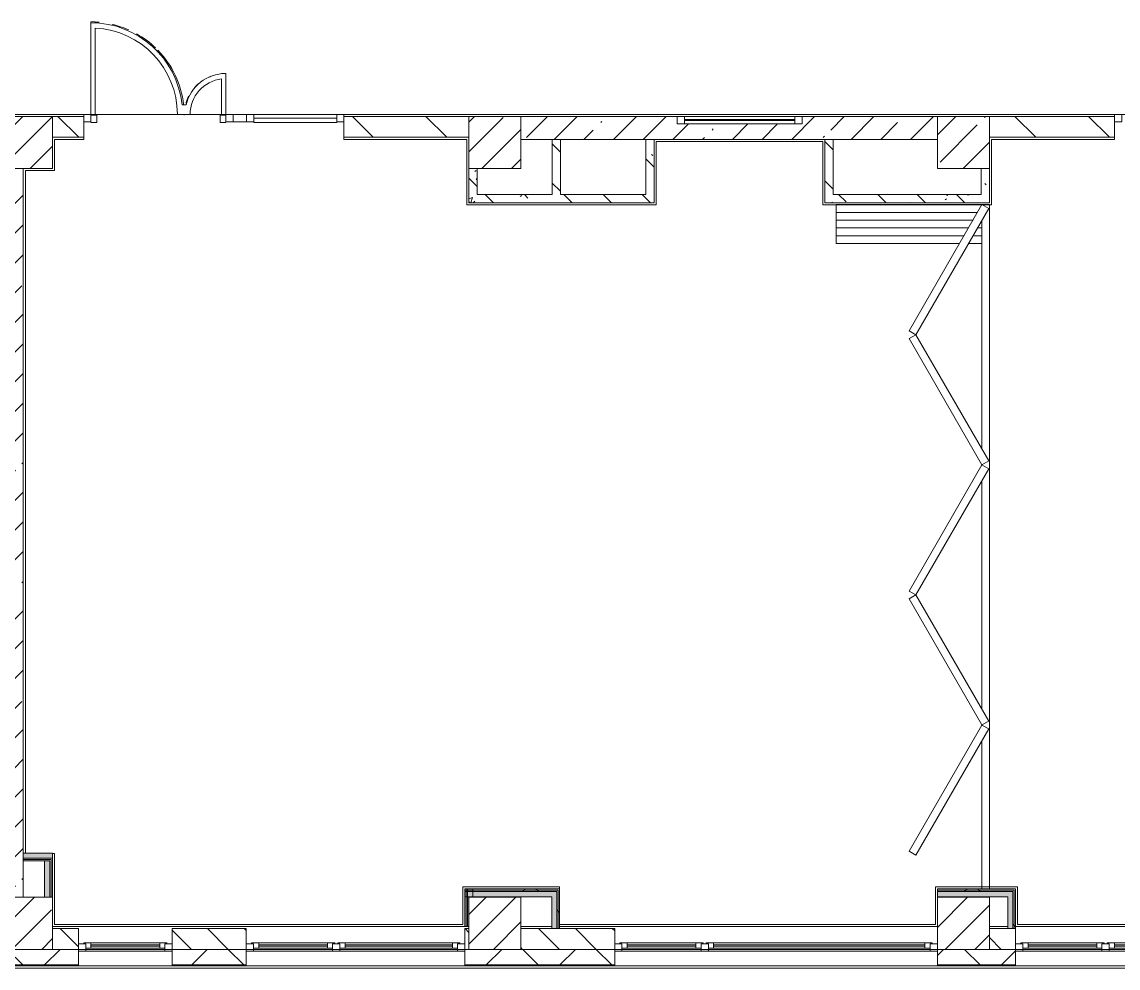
# Model space of a CAD drawing. Header units: millimetres. Extents: x 81368 to 286493, y -8553 to 29000.
# Drawn here: x 207100 to 217628, y -280 to 8808 of the extents above; entities that cross this region are included whole.
import ezdxf

# ---------------------------------------------------------------- set-up
doc = ezdxf.new("R2010")
doc.units = ezdxf.units.MM
for name, color, linetype, lineweight, true_color in [('A-DETL-GENF-7', 7, 'Continuous', 5, 0xaaaaaa), ('A-DOOR-6', 7, 'Continuous', 5, 0xaaaaaa), ('A-DOOR-FRAM-5', 7, 'Continuous', 5, 0xaaaaaa), ('A-FLOR-3', 7, 'Continuous', 5, 0xaaaaaa), ('I-WALL-4', 7, 'Continuous', 5, 0xe7e7e7), ('I-WALL-5', 7, 'Continuous', 9, 0xe7e7e7), ('I-WALL-8', 7, 'Continuous', 5, 0x787878)]:
    doc.layers.add(name, color=color, linetype=linetype, lineweight=lineweight, true_color=true_color)
for name, color, linetype, lineweight in [('A-GLAZ-2', 7, 'Continuous', 5), ('A-GLAZ-CURT-1', 7, 'Continuous', 5), ('A-GLAZ-CWMG-2', 7, 'Continuous', 5), ('A-WALL', 7, 'Continuous', 9), ('A-WALL-6', 7, 'Continuous', 5), ('I-WALL-6', 7, 'Continuous', 5), ('S-COLS-1', 7, 'Continuous', 5)]:
    doc.layers.add(name, color=color, linetype=linetype, lineweight=lineweight)
pattern_1 = [(45, (159482.88, 0), (-285.123, 285.123), []), (45, (159768, 0), (-285.123, 285.123), [504.031, -100.806, 16.764, -84.042])]
pattern_2 = [(135, (159482.9, 0), (-353.5534, -353.5534), [])]
pattern_3 = [(135, (159482.9, 0), (-377.171, -377.171), [533.4, -88.9, 17.78, -88.9]), (135, (159482.9, 376.94), (-377.171, -377.171), []), (50, (159482.9, 0), (637.6445, -55.7866), [66.675, -733.425]), (355, (159482.9, 0), (-123.3494, 668.699), [53.34, -586.74]), (100.451, (159536, -4.65), (514.299, 612.908), [56.665, -623.315]), (46.184, (159482.9, 177.8), (948.776, -147.15), [100.012, -1100.137]), (96.636, (159561.9, 165.5), (830.909, 865.997), [84.998, -934.973]), (351.184, (159482.9, 177.8), (830.918, 865.988), [80.01, -880.11]), (21, (159571.8, 133.35), (530.6506, -357.9283), [66.675, -733.425]), (326, (159571.8, 133.35), (216.308, 644.6585), [53.34, -586.74]), (71.451, (159616, 103.5), (746.9596, 286.724), [56.665, -623.315]), (37.5, (159482.88, 0), (10.8105, 295.9426), [16.764, -562.864, 16.764, -578.866, -588.962]), (37.5, (159482.88, 0), (10.8105, 295.9426), [-1175.258, 16.764, -572.198]), (7.5, (159482.88, 0), (233.8692, 350.6318), [16.764, -322.834, 16.764, -549.529, -224.472]), (7.5, (159482.88, 0), (233.8692, 350.6318), [-905.891, 16.764, -207.708]), (327.5, (159284.63, 0), (474.5678, -20.0513), [16.764, -205.486, 16.764, -676.656, -920.115]), (327.5, (159284.63, 0), (474.5678, -20.0513), [-915.67, 16.764, -903.351]), (317.5, (159195.73, 0), (518.4522, 88.9934), [16.764, -272.161, 16.764, -443.738, -653.415]), (317.5, (159195.73, 0), (518.4522, 88.9934), [-749.427, 16.764, -636.651])]
pattern_4 = [(45, (159482.9, 0), (-530.33, 530.33), []), (135, (159482.9, 0), (-530.33, -530.33), [])]

# ---------------------------------------------------------------- blocks, each defined once
blk = doc.blocks.new('BSC_Колонна _Прямоугольная - 500х500-V30-1_2_3_птичка')
at = {"layer": 'S-COLS-1'}
h = blk.add_hatch(dxfattribs=at)
h.set_pattern_fill('FP_73', color=256, style=0, pattern_type=2)
h.set_pattern_definition([(45, (-47660, -7650), (-285.123, 285.123), []), (45, (-47374.88, -7650), (-285.123, 285.123), [504.031, -100.806, 16.764, -84.042])])
h.paths.add_polyline_path([(-250, -250), (250, -250), (250, 250), (-250, 250), (-250, -105)])
for p, q in [((250, 250), (-250, 250)), ((-250, 250), (-250, -250)), ((250, -250), (250, 250)), ((-250, -250), (250, -250))]:
    blk.add_line(p, q, dxfattribs=at)
blk = doc.blocks.new('BSC_Колонна _Прямоугольная - 500х500-V31-1_2_3_птичка')
at = {"layer": 'S-COLS-1'}
h = blk.add_hatch(dxfattribs=at)
h.set_pattern_fill('FP_74', color=256, style=0, pattern_type=2)
h.set_pattern_definition([(45, (-52160, -7650), (-285.123, 285.123), []), (45, (-51874.88, -7650), (-285.123, 285.123), [504.031, -100.806, 16.764, -84.042])])
h.paths.add_polyline_path([(250, -250), (250, 250), (-250, 250), (-250, -250)])
for p, q in [((250, 250), (-250, 250)), ((-250, 250), (-250, -250)), ((250, -250), (250, 250)), ((-250, -250), (250, -250))]:
    blk.add_line(p, q, dxfattribs=at)
blk = doc.blocks.new('BSC_Колонна _Прямоугольная - 500х500-V37-1_2_3_птичка')
at = {"layer": 'S-COLS-1'}
h = blk.add_hatch(dxfattribs=at)
h.set_pattern_fill('FP_80', color=256, style=0, pattern_type=2)
h.set_pattern_definition([(45, (-47660, -150), (-285.123, 285.123), []), (45, (-47374.88, -150), (-285.123, 285.123), [504.031, -100.806, 16.764, -84.042])])
h.paths.add_polyline_path([(250, -250), (250, 250), (-250, 250), (-250, -250)])
for p, q in [((250, 250), (-250, 250)), ((-250, 250), (-250, -250)), ((250, -250), (250, 250)), ((-250, -250), (250, -250))]:
    blk.add_line(p, q, dxfattribs=at)
blk = doc.blocks.new('BSC_Колонна _Прямоугольная - 500х500-V38-1_2_3_птичка')
at = {"layer": 'S-COLS-1'}
h = blk.add_hatch(dxfattribs=at)
h.set_pattern_fill('FP_81', color=256, style=0, pattern_type=2)
h.set_pattern_definition([(45, (-52160, -150), (-285.123, 285.123), []), (45, (-51874.88, -150), (-285.123, 285.123), [504.031, -100.806, 16.764, -84.042])])
h.paths.add_polyline_path([(-250, -250), (250, -250), (250, 250), (-250, 250), (-250, -245)])
for p, q in [((250, 250), (-250, 250)), ((-250, 250), (-250, -250)), ((250, -250), (250, 250)), ((-250, -250), (250, -250))]:
    blk.add_line(p, q, dxfattribs=at)
blk = doc.blocks.new('120_Окно_СКБ_1Ст - 120_Окно_СКБ_1Ст 900х2500_h_-V51-1_2_3_птичка')
at = {"layer": 'A-GLAZ-2'}
for p, q in [((-450, -127), (-450, -57)), ((-450, -57), (-380, -57)), ((450, -57), (-450, -57)), ((-380, -57), (-380, -127)), ((380, -87), (-380, -87)), ((-380, -87), (-380, -127)), ((-330, -137), (-330, -87)), ((330, -137), (330, -87)), ((380, -127), (380, -57)), ((380, -57), (450, -57)), ((380, -127), (380, -87)), ((450, -57), (450, -127)), ((-380, -127), (-450, -127)), ((-450, -127), (-400, -127)), ((-380, -127), (-400, -127)), ((-400, -127), (-400, -137)), ((-400, -137), (400, -137)), ((400, -137), (-400, -137)), ((-330, -107), (330, -107)), ((330, -117), (-330, -117)), ((450, -127), (380, -127)), ((400, -127), (380, -127)), ((400, -137), (400, -127)), ((401, -127), (450, -127))]:
    blk.add_line(p, q, dxfattribs=at)
blk = doc.blocks.new('120_Окно_СКБ_2Ст - 120_Окно_СКБ_2Ст 2100х2500 _мал створка справа_-V52-1_2_3_птичка')
at = {"layer": 'A-GLAZ-2'}
for p, q in [((-1050, -127), (-1050, -57)), ((-1050, -57), (-980, -57)), ((1050, -57), (-1050, -57)), ((-980, -57), (-980, -127)), ((150, -87), (-980, -87)), ((-980, -87), (-980, -127)), ((-930, -137), (-930, -87)), ((100, -137), (100, -87)), ((150, -127), (150, -57)), ((150, -57), (220, -57)), ((150, -127), (150, -87)), ((220, -57), (220, -127)), ((980, -87), (220, -87)), ((220, -87), (220, -127)), ((270, -137), (270, -87)), ((930, -137), (930, -87)), ((980, -127), (980, -57)), ((980, -57), (1050, -57)), ((980, -127), (980, -87)), ((1050, -57), (1050, -127)), ((-980, -127), (-1050, -127)), ((-1050, -127), (-1000, -127)), ((-980, -127), (-1000, -127)), ((-1000, -127), (-1000, -137)), ((-1000, -137), (170, -137)), ((170, -137), (-1000, -137)), ((-930, -107), (100, -107)), ((100, -117), (-930, -117)), ((220, -127), (150, -127)), ((170, -127), (150, -127)), ((170, -127), (200, -127)), ((170, -137), (170, -127)), ((220, -127), (200, -127)), ((200, -127), (200, -137)), ((200, -137), (1000, -137)), ((1000, -137), (200, -137)), ((270, -107), (930, -107)), ((930, -117), (270, -117)), ((1050, -127), (980, -127)), ((1000, -127), (980, -127)), ((1000, -127), (1050, -127)), ((1000, -137), (1000, -127))]:
    blk.add_line(p, q, dxfattribs=at)
blk = doc.blocks.new('120_Окно_СКБ_2Ст - 120_Окно_СКБ_2Ст 3100х2500 _мал_створка слева_-22446080-1_2_3_птичка')
at = {"layer": 'A-GLAZ-2'}
for p, q in [((-1550, -127), (-1550, -57)), ((-1550, -57), (-1480, -57)), ((1550, -57), (-1550, -57)), ((-1480, -57), (-1480, -127)), ((650, -87), (-1480, -87)), ((-1480, -87), (-1480, -127)), ((-1430, -137), (-1430, -87)), ((600, -137), (600, -87)), ((650, -127), (650, -57)), ((650, -57), (720, -57)), ((650, -127), (650, -87)), ((720, -57), (720, -127)), ((1480, -87), (720, -87)), ((720, -87), (720, -127)), ((770, -137), (770, -87)), ((1430, -137), (1430, -87)), ((1480, -127), (1480, -57)), ((1480, -57), (1550, -57)), ((1480, -127), (1480, -87)), ((1550, -57), (1550, -127)), ((-1480, -127), (-1550, -127)), ((-1550, -127), (-1500, -127)), ((-1480, -127), (-1500, -127)), ((-1500, -127), (-1500, -137)), ((-1500, -137), (670, -137)), ((670, -137), (-1500, -137)), ((-1430, -107), (600, -107)), ((600, -117), (-1430, -117)), ((720, -127), (650, -127)), ((670, -127), (650, -127)), ((670, -127), (700, -127)), ((670, -137), (670, -127)), ((720, -127), (700, -127)), ((700, -127), (700, -137)), ((700, -137), (1500, -137)), ((1500, -137), (700, -137)), ((770, -107), (1430, -107)), ((1430, -117), (770, -117)), ((1550, -127), (1480, -127)), ((1500, -127), (1480, -127)), ((1500, -127), (1550, -127)), ((1500, -137), (1500, -127))]:
    blk.add_line(p, q, dxfattribs=at)
blk = doc.blocks.new('DOR__перегородка__Прямоугольная - ТП-3_ Вн_ДПГ_6820х3300h-19315679-1_2_3_птичка')
at = {"layer": 'A-DOOR-6'}
for p, q in [((6445, 1474), (6820, 1474)), ((6445, 1474), (6445, 288)), ((6520, 1474), (6520, 244)), ((6595, 1474), (6595, 201)), ((6670, 1474), (6670, 158)), ((6745, 1474), (6745, 114)), ((6820, 1474), (6820, 0)), ((6445, 201), (6445, 75)), ((6520, 158), (6520, 75)), ((6595, 114), (6595, 75)), ((246, 75), (1664, 75)), ((246, 0), (6820, 0)), ((1814, 75), (1827, 75)), ((1977, 75), (4164, 75)), ((4314, 75), (4325, 75)), ((4475, 75), (6663, 75)), ((6813, 75), (6820, 75))]:
    blk.add_line(p, q, dxfattribs=at)
at = {"layer": 'A-DOOR-FRAM-5'}
for p, q in [((570, 707), (608, 772)), ((608, 772), (1820, 72)), ((1821, 72), (3033, 772)), ((3033, 772), (3071, 707)), ((3070, 707), (3107, 772)), ((3107, 772), (4320, 72)), ((4319, 72), (5532, 772)), ((5532, 772), (5569, 707)), ((5569, 707), (5607, 772)), ((5607, 772), (6819, 72)), ((1783, 7), (570, 707)), ((3071, 707), (1858, 7)), ((4282, 7), (3070, 707)), ((5569, 707), (4357, 7)), ((6781, 7), (5569, 707)), ((1820, 72), (1783, 7)), ((1858, 7), (1821, 72)), ((4320, 72), (4282, 7)), ((4357, 7), (4319, 72)), ((6819, 72), (6781, 7))]:
    blk.add_line(p, q, dxfattribs=at)
blk = doc.blocks.new('BSC_Колонна _Прямоугольная - 500х500-V61-1_2_3_птичка')
at = {"layer": 'S-COLS-1'}
h = blk.add_hatch(dxfattribs=at)
h.set_pattern_fill('FP_109', color=256, style=0, pattern_type=2)
h.set_pattern_definition([(45, (-56660, -150), (-285.123, 285.123), []), (45, (-56374.88, -150), (-285.123, 285.123), [504.031, -100.806, 16.764, -84.042])])
h.paths.add_polyline_path([(-86, -250), (250, -250), (250, 250), (-250, 250), (-250, -250)])
for p, q in [((250, 250), (-250, 250)), ((-250, 250), (-250, -250)), ((250, -250), (250, 250)), ((-250, -250), (250, -250))]:
    blk.add_line(p, q, dxfattribs=at)
blk = doc.blocks.new('BSC_Колонна _Прямоугольная - 500х500-V62-1_2_3_птичка')
at = {"layer": 'S-COLS-1'}
h = blk.add_hatch(dxfattribs=at)
h.set_pattern_fill('FP_110', color=256, style=0, pattern_type=2)
h.set_pattern_definition([(45, (-56660, -7650), (-285.123, 285.123), []), (45, (-56374.88, -7650), (-285.123, 285.123), [504.031, -100.806, 16.764, -84.042])])
h.paths.add_polyline_path([(-86, -250), (250, -250), (250, 250), (-250, 250), (-250, -250)])
for p, q in [((250, 250), (-250, 250)), ((-250, 250), (-250, -250)), ((250, -250), (250, 250)), ((-250, -250), (250, -250))]:
    blk.add_line(p, q, dxfattribs=at)
blk = doc.blocks.new('Прямоугольный импост - 50 x 70 мм-31700031-1_2_3_птичка')
at = {"layer": 'A-GLAZ-CWMG-2'}
for p, q in [((-70, 35), (0, 35)), ((-70, -35), (-70, 35)), ((0, 35), (0, -35)), ((0, -35), (-70, -35))]:
    blk.add_line(p, q, dxfattribs=at)
blk = doc.blocks.new('Дверь_Витражная_остекление_ - ДВН_ДАО_Главный вход_1200 в свету-V182-1_2_3_птичка')
at = {"layer": 'A-DETL-GENF-7'}
for p, q in [((-607.5, 925), (-647.5, 925)), ((-647.5, 925), (-647.5, 917)), ((-607.5, 914.7), (-607.5, 925)), ((647.5, 430), (607.5, 430)), ((-647.5, 30), (-607.5, 30)), ((-592.5, 30), (-647.5, 30)), ((-607.5, 30), (-607.5, 37)), ((-592.5, -40), (-592.5, 30)), ((592.5, -40), (592.5, 30)), ((592.5, 30), (647.5, 30)), ((607.5, 37), (607.5, 30)), ((607.5, 30), (647.5, 30)), ((-647.5, -40), (-592.5, -40)), ((647.5, -40), (592.5, -40))]:
    blk.add_line(p, q, dxfattribs=at)
at = {"layer": 'A-DOOR-6'}
blk.add_line((-647.5, 925), (-647.5, 917), dxfattribs=at)
for centre, radius, start, end in [((-647.5, 30), 895, 84.89417, 90), ((-647.5, 30), 895, 66.09157, 76.75735), ((-647.5, 30), 895, 46.29046, 60.65283), ((-647.5, 30), 895, 6.49726, 44.08654), ((647.5, 30), 400, 132.31117, 137.0053), ((647.5, 30), 400, 111.27932, 114.05027), ((647.5, 30), 400, 152.83924, 163.42706), ((647.5, 30), 400, 178.97108, 180), ((-647.5, 30), 895, 360, 0.45558)]:
    blk.add_arc(centre, radius, start, end, dxfattribs=at)
blk = doc.blocks.new('Системная панель - Стемалит - 40мм-31720939-1_2_3_птичка')
at = {"layer": 'A-GLAZ-CURT-1'}
for p, q in [((65, 35), (-65, 35)), ((-65, 35), (-65, -35)), ((65, -35), (65, 35)), ((-65, -35), (65, -35))]:
    blk.add_line(p, q, dxfattribs=at)
blk = doc.blocks.new('Прямоугольный импост - 50 x 70 мм-31687886-1_2_3_птичка')
at = {"layer": 'A-GLAZ-CWMG-2'}
for p, q in [((-35, 35), (35, 35)), ((-35, -35), (-35, 35)), ((35, 35), (35, -35)), ((35, -35), (-35, -35))]:
    blk.add_line(p, q, dxfattribs=at)
blk = doc.blocks.new('Прямоугольный импост - 50 x 70 мм-V178-1_2_3_птичка')
at = {"layer": 'A-GLAZ-CWMG-2'}
for p, q in [((0, 35), (-70, 35)), ((-70, 35), (-70, -35)), ((0, -35), (0, 35)), ((-70, -35), (0, -35))]:
    blk.add_line(p, q, dxfattribs=at)
blk = doc.blocks.new('Системная панель - Стекло - 40мм-V183-1_2_3_птичка')
at = {"layer": 'A-GLAZ-CURT-1'}
for p, q in [((397.5, 0), (-397.5, 0)), ((-397.5, 0), (-397.5, -40)), ((397.5, -40), (397.5, 0)), ((-397.5, -40), (397.5, -40))]:
    blk.add_line(p, q, dxfattribs=at)
blk = doc.blocks.new('Прямоугольный импост - 50 x 70 мм-31702100-1_2_3_птичка')
at = {"layer": 'A-GLAZ-CWMG-2'}
for p, q in [((-35, 35), (35, 35)), ((-35, -35), (-35, 35)), ((35, 35), (35, -35)), ((35, -35), (-35, -35))]:
    blk.add_line(p, q, dxfattribs=at)
blk = doc.blocks.new('Прямоугольный импост - 50 x 70 мм-31720914-1_2_3_птичка')
at = {"layer": 'A-GLAZ-CWMG-2'}
blk.add_line((24940, 7918), (24145, 7918), dxfattribs=at)
blk = doc.blocks.new('120_Окно_СКБ_1Ст - 120_Окно_СКБ_1Ст 400х1200 EI30-24228621-1_2_3_птичка')
at = {"layer": 'A-GLAZ-2'}
for p, q in [((-600, 40), (-600, 110)), ((-600, 110), (-530, 110)), ((600, 110), (-600, 110)), ((-530, 110), (-530, 40)), ((530, 40), (530, 110)), ((530, 110), (600, 110)), ((600, 110), (600, 40)), ((-530, 40), (-600, 40)), ((-600, 40), (600, 40)), ((530, 80), (-530, 80)), ((530, 70), (-530, 70)), ((600, 40), (530, 40))]:
    blk.add_line(p, q, dxfattribs=at)

msp = doc.modelspace()

# ---------------------------------------------------------------- hatches: boundary and pattern name
at = {"layer": 'A-WALL-6'}
h = msp.add_hatch(dxfattribs=at)
h.set_pattern_fill('FP_100', color=256, style=0, pattern_type=2)
h.set_pattern_definition([(135, (159482.88, 0), (-176.7767, -176.7767), [])])
h.paths.add_polyline_path([(216642.9, -100), (216642.9, 100), (216392.9, 100), (216392.9, -100)])
h.paths.add_polyline_path([(207392.9, -100), (207642.9, -100), (207642.9, 100), (207392.9, 100)])
h.paths.add_polyline_path([(208542.9, -100), (209254.4, -100), (209254.4, 100), (208542.9, 100)])
h.paths.add_polyline_path([(224642.9, -100), (224892.9, -100), (224892.9, 100), (224642.9, 100)])
h.paths.add_polyline_path([(223492.9, -100), (223742.9, -100), (223742.9, 100), (223192.9, 100), (223192.9, -100)])
h.paths.add_polyline_path([(211354.4, -100), (211392.9, -94.7), (211392.9, 100), (211354.4, 100)])
h.paths.add_polyline_path([(220892.9, -100), (221092.9, -100), (221092.9, 100), (220892.9, 100), (220892.9, 42.9)])
h.paths.add_polyline_path([(211892.9, -100), (212792.9, -100), (212792.9, 100), (211892.9, 100), (211892.9, -25.1)])
h.paths.add_polyline_path([(218742.9, -100), (219492.9, -100), (219492.9, 100), (218742.9, 100)])
h = msp.add_hatch(dxfattribs=at)
h.set_pattern_fill('FP_89', color=256, style=0, pattern_type=2)
h.set_pattern_definition([(45, (159482.9, 0), (-353.5534, 353.5534), []), (135, (159482.9, 0), (-353.5534, -353.5534), [])])
h.paths.add_polyline_path([(235176.7, -250), (235182.9, -250), (235182.9, -100), (233462.9, -100), (233462.9, -250), (235174.9, -250)])
h.paths.add_polyline_path([(227210.8, -250), (230142.9, -250), (230142.9, -100), (226542.9, -100), (226542.9, -250)])
h.paths.add_polyline_path([(231718.9, -250), (231762.9, -250), (231762.9, -100), (231042.9, -101.8), (231042.9, -250), (231562.9, -250)])
h.paths.add_polyline_path([(221092.9, -250), (221092.9, -100), (220392.9, -100), (220392.9, -250), (220704.5, -250)])
h.paths.add_polyline_path([(223192.9, -250), (223742.9, -250), (223742.9, -100), (223192.9, -100), (223192.9, -121.3)])
h.paths.add_polyline_path([(219492.9, -250), (219492.9, -100), (218742.9, -100), (218742.9, -250)])
h.paths.add_polyline_path([(216642.9, -250), (216642.9, -100), (215892.9, -100), (215892.9, -250), (216057.1, -250)])
h.paths.add_polyline_path([(224642.9, -250), (225642.9, -250), (225642.9, -100), (224642.9, -100), (224642.9, -118)])
h.paths.add_polyline_path([(211354.4, -250), (212792.9, -250), (212792.9, -100), (211354.4, -100), (211354.4, -150.7)])
h.paths.add_polyline_path([(209254.4, -250), (209254.4, -100), (208542.9, -100), (208542.9, -250), (208621.3, -250)])
h.paths.add_polyline_path([(207642.9, -250), (207642.9, -100), (206892.9, -100), (206892.9, -250)])
h.paths.add_polyline_path([(203792.9, -250), (203792.9, -100), (202220.4, -100), (202220.4, -250), (203044.4, -250)])
h.paths.add_polyline_path([(200120.4, -250), (200120.4, -100), (199422.9, -100), (199422.9, -250)])
h.paths.add_polyline_path([(198522.9, -250), (198522.9, -100), (197472.9, -100), (197472.9, -250), (198397.1, -250)])
h.paths.add_polyline_path([(196572.9, -250), (196572.9, -100), (195452.9, -100), (195452.9, -250), (196538.1, -250)])
h.paths.add_polyline_path([(193352.9, -250), (193352.9, -100), (192492.9, -100), (192492.9, -250)])
h.paths.add_polyline_path([(189692.9, -250), (189692.9, -100), (188692.6, -100), (188692.6, -250), (189102.3, -250)])
h.paths.add_polyline_path([(187792.6, -250), (187792.6, -100), (186792.9, -100), (186792.9, -250)])
h.paths.add_polyline_path([(181092.9, -250), (182117.9, -250), (182117.9, -100), (181092.9, -100), (181092.9, -226)])
h.paths.add_polyline_path([(175092.9, -250), (175092.9, -100), (174342.9, -100), (174342.9, -250)])
h.paths.add_polyline_path([(185892.9, -250), (185892.9, -100), (184917.9, -100), (184917.9, -250), (185384.4, -250)])
h.paths.add_polyline_path([(175992.9, -250), (176742.9, -250), (176742.9, -100), (175992.9, -100), (175992.9, -238.7)])
h.paths.add_polyline_path([(178842.9, -250), (180192.9, -250), (180192.9, -100), (178842.9, -100), (178842.9, -231.6)])
h.paths.add_polyline_path([(160288.6, -250), (163212.9, -250), (163212.9, -100), (159222.9, -100), (159222.9, -250), (159592.9, -250)])
h.paths.add_polyline_path([(167142.9, -250), (167742.6, -250), (167742.6, -100), (166312.9, -100), (166312.9, -250), (166794.9, -250)])
h.paths.add_polyline_path([(171492.9, -250), (172242.9, -248), (172242.9, -100), (171492.9, -100), (171492.9, -249.9)])
h.paths.add_polyline_path([(169392.9, -250), (169392.9, -100), (168642.6, -100), (168642.6, -250), (168653.8, -250)])
at = {"layer": 'I-WALL-4'}
for points in [[(207384.3, 775), (207392.9, 775), (207392.9, 825), (207112.9, 820), (207112.9, 775), (207367.9, 775)], [(207317.9, 400), (207367.9, 400), (207367.9, 750), (207317.9, 750), (207317.9, 500)], [(211409.7, 405), (212187.9, 405), (212187.9, 455), (211354.4, 455), (211354.4, 405), (211392.9, 405)], [(212237.9, 100), (212237.9, 455), (212187.9, 455), (212187.9, 100)], [(216057.1, 405), (216567.9, 405), (216567.9, 455), (215892.9, 455), (215892.9, 405)]]:
    msp.add_hatch(color=256, dxfattribs=at).paths.add_polyline_path(points)
h = msp.add_hatch(color=256, dxfattribs=at)
h.paths.add_polyline_path([(211392.9, 120), (211392.9, 400), (211379.4, 405), (211379.4, 120)])
h.paths.add_polyline_path([(211429.4, 455), (211429.4, 480), (211379.4, 480), (211379.4, 455), (211409.7, 455)])
at = {"layer": 'I-WALL-5'}
msp.add_hatch(color=256, dxfattribs=at).paths.add_polyline_path([(216617.9, 100), (216617.9, 455), (216567.9, 455), (216567.9, 100)])
at = {"layer": 'I-WALL-6'}
h = msp.add_hatch(dxfattribs=at)
h.set_pattern_fill('FP_99', color=256, style=0, pattern_type=2)
h.set_pattern_definition(pattern_2)
h.paths.add_polyline_path([(210192.9, 7700), (211392.9, 7700), (211392.9, 7900), (210192.9, 7900)])
h.paths.add_polyline_path([(207692.9, 7700), (207692.9, 7900), (207392.9, 7900), (207392.9, 7700), (207412.9, 7700)])
h = msp.add_hatch(dxfattribs=at)
h.set_pattern_fill('FP_69', color=256, style=0, pattern_type=2)
h.set_pattern_definition(pattern_1)
h.paths.add_polyline_path([(212339.2, 7680), (215892.9, 7680), (215892.9, 7900), (214592.9, 7900), (214592.9, 7830), (213392.9, 7830), (213392.9, 7900), (211892.9, 7900), (211892.9, 7680), (212262.9, 7680)])
h = msp.add_hatch(dxfattribs=at)
h.set_pattern_fill('FP_99', color=256, style=0, pattern_type=2)
h.set_pattern_definition(pattern_2)
h.paths.add_polyline_path([(220092.9, 7700), (220392.9, 7700), (220392.9, 7900), (220092.9, 7900)])
h.paths.add_polyline_path([(216662.9, 7700), (217592.9, 7700), (217592.9, 7900), (216392.9, 7900), (216392.9, 7700), (216466.5, 7700)])
h = msp.add_hatch(dxfattribs=at)
h.set_pattern_fill('FP_69', color=256, style=0, pattern_type=2)
h.set_pattern_definition(pattern_1)
h.paths.add_polyline_path([(206892.9, 400), (207112.9, 400), (207112.9, 7400), (206892.9, 7400), (206892.9, 645.8)])
h = msp.add_hatch(dxfattribs=at)
h.set_pattern_fill('FP_187', color=256, style=0, pattern_type=2)
h.set_pattern_definition(pattern_4)
h.paths.add_polyline_path([(211892.9, 467.5), (212250.4, 467.5), (212250.4, 480), (211429.4, 478.9), (211429.4, 467.5)])
h.paths.add_polyline_path([(211379.4, 467.5), (211379.4, 480), (211354.4, 480), (211354.4, 467.5), (211372.9, 467.5)])
h = msp.add_hatch(dxfattribs=at)
h.set_pattern_fill('FP_187', color=256, style=0, pattern_type=2)
h.set_pattern_definition(pattern_4)
h.paths.add_polyline_path([(211892.9, 455), (212237.9, 455), (212237.4, 467.5), (211429.4, 466.4), (211429.4, 455)])
h.paths.add_polyline_path([(211354.4, 455), (211379.4, 455), (211379.4, 467.5), (211354.4, 467.5)])
h = msp.add_hatch(dxfattribs=at)
h.set_pattern_fill('FP_187', color=256, style=0, pattern_type=2)
h.set_pattern_definition(pattern_4)
h.paths.add_polyline_path([(212250.4, 100), (212250.4, 467.5), (212237.9, 467.5), (212237.9, 100)])
h = msp.add_hatch(dxfattribs=at)
h.set_pattern_fill('FP_187', color=256, style=0, pattern_type=2)
h.set_pattern_definition(pattern_4)
h.paths.add_polyline_path([(212262.9, 100), (212260, 480), (212250.4, 480), (212250.4, 100)])
h = msp.add_hatch(dxfattribs=at)
h.set_pattern_fill('FP_187', color=256, style=0, pattern_type=2)
h.set_pattern_definition(pattern_4)
h.paths.add_polyline_path([(216392.9, 467.5), (216630.4, 467.5), (216630.4, 480), (215892.9, 480), (215892.9, 467.5), (216057.1, 467.5)])
h = msp.add_hatch(dxfattribs=at)
h.set_pattern_fill('FP_187', color=256, style=0, pattern_type=2)
h.set_pattern_definition(pattern_4)
h.paths.add_polyline_path([(215892.9, 455), (216617.9, 455), (216617.4, 467.5), (215892.9, 467.5)])
h = msp.add_hatch(dxfattribs=at)
h.set_pattern_fill('FP_187', color=256, style=0, pattern_type=2)
h.set_pattern_definition(pattern_4)
h.paths.add_polyline_path([(216630.4, 100), (216630.4, 467.5), (216617.9, 467.5), (216617.9, 100)])
h = msp.add_hatch(dxfattribs=at)
h.set_pattern_fill('FP_187', color=256, style=0, pattern_type=2)
h.set_pattern_definition(pattern_4)
h.paths.add_polyline_path([(216642.9, 100), (216642.9, 480), (216630.4, 480), (216630.4, 100)])
at = {"layer": 'I-WALL-8'}
h = msp.add_hatch(dxfattribs=at)
h.set_pattern_fill('FP_98', color=256, style=0, pattern_type=2)
h.set_pattern_definition(pattern_3)
h.paths.add_polyline_path([(212192.9, 7150), (212272.9, 7150), (212272.9, 7680), (212192.9, 7680), (212192.9, 7400)])
h = msp.add_hatch(dxfattribs=at)
h.set_pattern_fill('FP_98', color=256, style=0, pattern_type=2)
h.set_pattern_definition(pattern_3)
h.paths.add_polyline_path([(213172.9, 7150), (213172.9, 7680), (213092.9, 7680), (213092.9, 7150)])
h = msp.add_hatch(dxfattribs=at)
h.set_pattern_fill('FP_98', color=256, style=0, pattern_type=2)
h.set_pattern_definition(pattern_3)
h.paths.add_polyline_path([(214812.9, 7070), (214892.9, 7070), (214892.9, 7680), (214812.9, 7680), (214812.9, 7150)])
h = msp.add_hatch(dxfattribs=at)
h.set_pattern_fill('FP_98', color=256, style=0, pattern_type=2)
h.set_pattern_definition(pattern_3)
h.paths.add_polyline_path([(211472.9, 7070), (211472.9, 7400), (211392.9, 7400), (211392.9, 7070)])
h = msp.add_hatch(dxfattribs=at)
h.set_pattern_fill('FP_98', color=256, style=0, pattern_type=2)
h.set_pattern_definition(pattern_3)
h.paths.add_polyline_path([(216312.9, 7150), (216392.9, 7150), (216392.9, 7400), (216312.9, 7400)])
h = msp.add_hatch(dxfattribs=at)
h.set_pattern_fill('FP_98', color=256, style=0, pattern_type=2)
h.set_pattern_definition(pattern_3)
h.paths.add_polyline_path([(213172.9, 7070), (213172.9, 7150), (211472.9, 7150), (211472.9, 7070), (212339.2, 7070)])
h = msp.add_hatch(dxfattribs=at)
h.set_pattern_fill('FP_98', color=256, style=0, pattern_type=2)
h.set_pattern_definition(pattern_3)
h.paths.add_polyline_path([(215621.1, 7070), (216392.9, 7070), (216392.9, 7150), (214892.9, 7150), (214892.9, 7070)])

# ---------------------------------------------------------------- linework, layer by layer
at = {"layer": 'A-FLOR-3'}
for p, q in [((207762.9, 8800), (207762.9, 7920)), ((207802.9, 7920), (207802.9, 8749)), ((209017.9, 8260.7), (209017.9, 7920)), ((209057.9, 7920), (209057.9, 8313)), ((208676, 8012.8), (208638, 8012.8)), ((198222.9, 7920), (225399.2, 7920)), ((207692.9, 7700), (207692.9, 7680)), ((210192.9, 7680), (210192.9, 7700)), ((217592.9, 7700), (217592.9, 7680)), ((207692.9, 7680), (207412.9, 7680)), ((207412.9, 7680), (207412.9, 7380)), ((211372.9, 7680), (210192.9, 7680)), ((211372.9, 7050), (211372.9, 7680)), ((214792.9, 7660), (213192.9, 7660)), ((213192.9, 7660), (213192.9, 7050)), ((214792.9, 7050), (214792.9, 7660)), ((217592.9, 7680), (216412.9, 7680)), ((216412.9, 7680), (216412.9, 7050)), ((207412.9, 7380), (207132.9, 7380)), ((207132.9, 7380), (207132.9, 825)), ((213192.9, 7050), (211372.9, 7050)), ((216319.6, 7050), (214792.9, 7050)), ((216412.9, 7050), (216326.1, 7050)), ((207392.9, 820), (207412.9, 820)), ((207412.9, 820), (207412.9, 140)), ((211334.4, 140), (211334.4, 500)), ((211334.4, 500), (212262.9, 500)), ((212262.9, 500), (212262.9, 480)), ((215872.9, 140), (215872.9, 500)), ((215872.9, 500), (216662.9, 500)), ((216662.9, 500), (216662.9, 140)), ((207412.9, 140), (211334.4, 140)), ((212262.9, 140), (215872.9, 140)), ((216662.9, 140), (220372.9, 140))]:
    msp.add_line(p, q, dxfattribs=at)
for centre, radius, start, end in [((207762.9, 7920), 880, 6.05535, 90), ((207762.9, 7920), 830, 360, 87.23769), ((209057.9, 7920), 393, 90, 166.33705), ((209057.9, 7920), 343, 96.69696, 180)]:
    msp.add_arc(centre, radius, start, end, dxfattribs=at)
at = {"layer": 'A-WALL'}
for p, q in [((213172.9, 7680), (213092.9, 7680)), ((214892.9, 7680), (214812.9, 7680)), ((207112.9, 825), (207112.9, 750)), ((207112.9, 775), (207392.9, 775)), ((207112.9, 762.5), (207380.4, 762.5)), ((207367.9, 750), (207317.9, 750)), ((207367.9, 400), (207367.9, 750)), ((207380.4, 400), (207380.4, 762.5)), ((212250.4, 467.5), (211354.4, 467.5)), ((212237.9, 455), (211354.4, 455)), ((211366.9, 480), (211366.9, 120)), ((211379.4, 480), (211379.4, 120)), ((212237.9, 100), (212237.9, 455)), ((212250.4, 100), (212250.4, 467.5)), ((216630.4, 467.5), (215892.9, 467.5)), ((216617.9, 455), (215892.9, 455)), ((216617.9, 455), (216617.9, 100)), ((216630.4, 467.5), (216630.4, 100)), ((207642.9, -100), (207392.9, -100)), ((209254.4, -100), (208542.9, -100)), ((211392.9, -100), (211354.4, -100)), ((212792.9, -100), (211892.9, -100)), ((216642.9, -100), (216392.9, -100)), ((206892.9, -250), (207642.9, -250)), ((206892.9, -253), (207642.9, -253)), ((208542.9, -250), (209254.4, -250)), ((208542.9, -253), (209254.4, -253)), ((211354.4, -250), (212792.9, -250)), ((211354.4, -253), (212792.9, -253)), ((215892.9, -250), (216642.9, -250)), ((215892.9, -253), (216642.9, -253))]:
    msp.add_line(p, q, dxfattribs=at)
at = {"layer": 'A-WALL-6'}
for p, q in [((207642.9, 100), (207392.9, 100)), ((207642.9, -258), (207642.9, 100)), ((209254.4, 100), (208542.9, 100)), ((208542.9, 100), (208542.9, -258)), ((209254.4, -258), (209254.4, 100)), ((211392.9, 100), (211354.4, 100)), ((211354.4, 100), (211354.4, -258)), ((212792.9, 100), (211892.9, 100)), ((212792.9, -258), (212792.9, 100)), ((216567.9, 100), (216392.9, 100)), ((216642.9, -258), (216642.9, 100)), ((207642.9, -100), (208542.9, -100)), ((209254.4, -100), (211354.4, -100)), ((212792.9, -100), (215892.9, -100)), ((215892.9, -100), (215892.9, -258)), ((216642.9, -100), (218742.9, -100)), ((231762.9, -280), (159192.9, -280)), ((188692.6, -258), (209254.4, -258)), ((223742.9, -258), (209254.4, -258))]:
    msp.add_line(p, q, dxfattribs=at)
at = {"layer": 'I-WALL-6'}
for p, q in [((207692.9, 7900), (207392.9, 7900)), ((207692.9, 7700), (207692.9, 7900)), ((211392.9, 7900), (210192.9, 7900)), ((210192.9, 7900), (210192.9, 7700)), ((213392.9, 7900), (211892.9, 7900)), ((215892.9, 7900), (214592.9, 7900)), ((217592.9, 7900), (216392.9, 7900)), ((217592.9, 7700), (217592.9, 7900)), ((207392.9, 7700), (207692.9, 7700)), ((210192.9, 7700), (211392.9, 7700)), ((216392.9, 7700), (217592.9, 7700)), ((211892.9, 7680), (213092.9, 7680)), ((212192.9, 7680), (212192.9, 7150)), ((212272.9, 7150), (212272.9, 7680)), ((213092.9, 7680), (213092.9, 7150)), ((213172.9, 7070), (213172.9, 7680)), ((213172.9, 7680), (214812.9, 7680)), ((214812.9, 7680), (214812.9, 7070)), ((214892.9, 7150), (214892.9, 7680)), ((214892.9, 7680), (215892.9, 7680)), ((207112.9, 825), (207112.9, 7400)), ((211392.9, 7400), (211392.9, 7070)), ((211472.9, 7150), (211472.9, 7400)), ((216312.9, 7400), (216312.9, 7150)), ((216392.9, 7070), (216392.9, 7400)), ((211392.9, 7070), (213172.9, 7070)), ((212192.9, 7150), (211472.9, 7150)), ((213092.9, 7150), (212272.9, 7150)), ((214812.9, 7070), (216392.9, 7070)), ((216312.9, 7150), (214892.9, 7150)), ((207392.9, 825), (207112.9, 825)), ((207112.9, 400), (207112.9, 750)), ((207112.9, 750), (207317.9, 750)), ((207317.9, 750), (207317.9, 400)), ((207392.9, 400), (207392.9, 825)), ((212262.9, 480), (211354.4, 480)), ((211354.4, 480), (211354.4, 120)), ((211429.4, 400), (211429.4, 480)), ((212262.9, 100), (212262.9, 480)), ((216642.9, 480), (215892.9, 480)), ((215892.9, 480), (215892.9, 405)), ((216642.9, 100), (216642.9, 480)), ((211354.4, 405), (212187.9, 405)), ((212187.9, 405), (212187.9, 100)), ((215892.9, 405), (216567.9, 405)), ((216567.9, 405), (216567.9, 100)), ((207392.9, 120), (211392.9, 120)), ((211892.9, 120), (212187.9, 120)), ((212262.2, 120), (215892.9, 120)), ((216392.9, 120), (216567.9, 120)), ((216642.2, 120), (220392.9, 120)), ((216567.9, 100), (216642.9, 100))]:
    msp.add_line(p, q, dxfattribs=at)

# ---------------------------------------------------------------- block references
at = {"layer": 'A-DOOR-6'}
msp.add_blockref('Дверь_Витражная_остекление_ - ДВН_ДАО_Главный вход_1200 в свету-V182-1_2_3_птичка', (208410.4, 7883), dxfattribs=at)
at = {"layer": 'A-DOOR-6', "rotation": 89.99999999999955}
msp.add_blockref('DOR__перегородка__Прямоугольная - ТП-3_ Вн_ДПГ_6820х3300h-19315679-1_2_3_птичка', (216392.9, 233.9), dxfattribs=at)
at = {"layer": 'A-GLAZ-2'}
msp.add_blockref('120_Окно_СКБ_1Ст - 120_Окно_СКБ_1Ст 400х1200 EI30-24228621-1_2_3_птичка', (213992.9, 7790), dxfattribs=at)
at = {"layer": 'A-GLAZ-2', "rotation": 180}
for name, p in [('120_Окно_СКБ_1Ст - 120_Окно_СКБ_1Ст 900х2500_h_-V51-1_2_3_птичка', (208092.9, -175)), ('120_Окно_СКБ_2Ст - 120_Окно_СКБ_2Ст 2100х2500 _мал створка справа_-V52-1_2_3_птичка', (210304.4, -175)), ('120_Окно_СКБ_2Ст - 120_Окно_СКБ_2Ст 3100х2500 _мал_створка слева_-22446080-1_2_3_птичка', (214342.9, -175)), ('120_Окно_СКБ_2Ст - 120_Окно_СКБ_2Ст 2100х2500 _мал створка справа_-V52-1_2_3_птичка', (217692.9, -175))]:
    msp.add_blockref(name, p, dxfattribs=at)
at = {"layer": 'A-GLAZ-CURT-1'}
for name, p in [('Системная панель - Стемалит - 40мм-31720939-1_2_3_птичка', (209192.9, 7883)), ('Системная панель - Стекло - 40мм-V183-1_2_3_птичка', (209725.4, 7883))]:
    msp.add_blockref(name, p, dxfattribs=at)
at = {"layer": 'A-GLAZ-CWMG-2', "rotation": 180}
for p in [(207692.9, 7883), (217592.9, 7883)]:
    msp.add_blockref('Прямоугольный импост - 50 x 70 мм-V178-1_2_3_птичка', p, dxfattribs=at)
at = {"layer": 'A-GLAZ-CWMG-2', "extrusion": (0, 0, -1), "rotation": 180}
for name, p in [('Прямоугольный импост - 50 x 70 мм-31687886-1_2_3_птичка', (-209092.9, 7883)), ('Прямоугольный импост - 50 x 70 мм-31702100-1_2_3_птичка', (-209292.9, 7883)), ('Прямоугольный импост - 50 x 70 мм-31700031-1_2_3_птичка', (-210192.9, 7883))]:
    msp.add_blockref(name, p, dxfattribs=at)
at = {"layer": 'A-GLAZ-CWMG-2'}
msp.add_blockref('Прямоугольный импост - 50 x 70 мм-31720914-1_2_3_птичка', (185182.9, 0), dxfattribs=at)
at = {"layer": 'S-COLS-1'}
for name, p in [('BSC_Колонна _Прямоугольная - 500х500-V30-1_2_3_птичка', (207142.9, 7650)), ('BSC_Колонна _Прямоугольная - 500х500-V31-1_2_3_птичка', (211642.9, 7650)), ('BSC_Колонна _Прямоугольная - 500х500-V62-1_2_3_птичка', (216142.9, 7650)), ('BSC_Колонна _Прямоугольная - 500х500-V37-1_2_3_птичка', (207142.9, 150)), ('BSC_Колонна _Прямоугольная - 500х500-V38-1_2_3_птичка', (211642.9, 150)), ('BSC_Колонна _Прямоугольная - 500х500-V61-1_2_3_птичка', (216142.9, 150))]:
    msp.add_blockref(name, p, dxfattribs=at)

doc.saveas('drawing.dxf')
